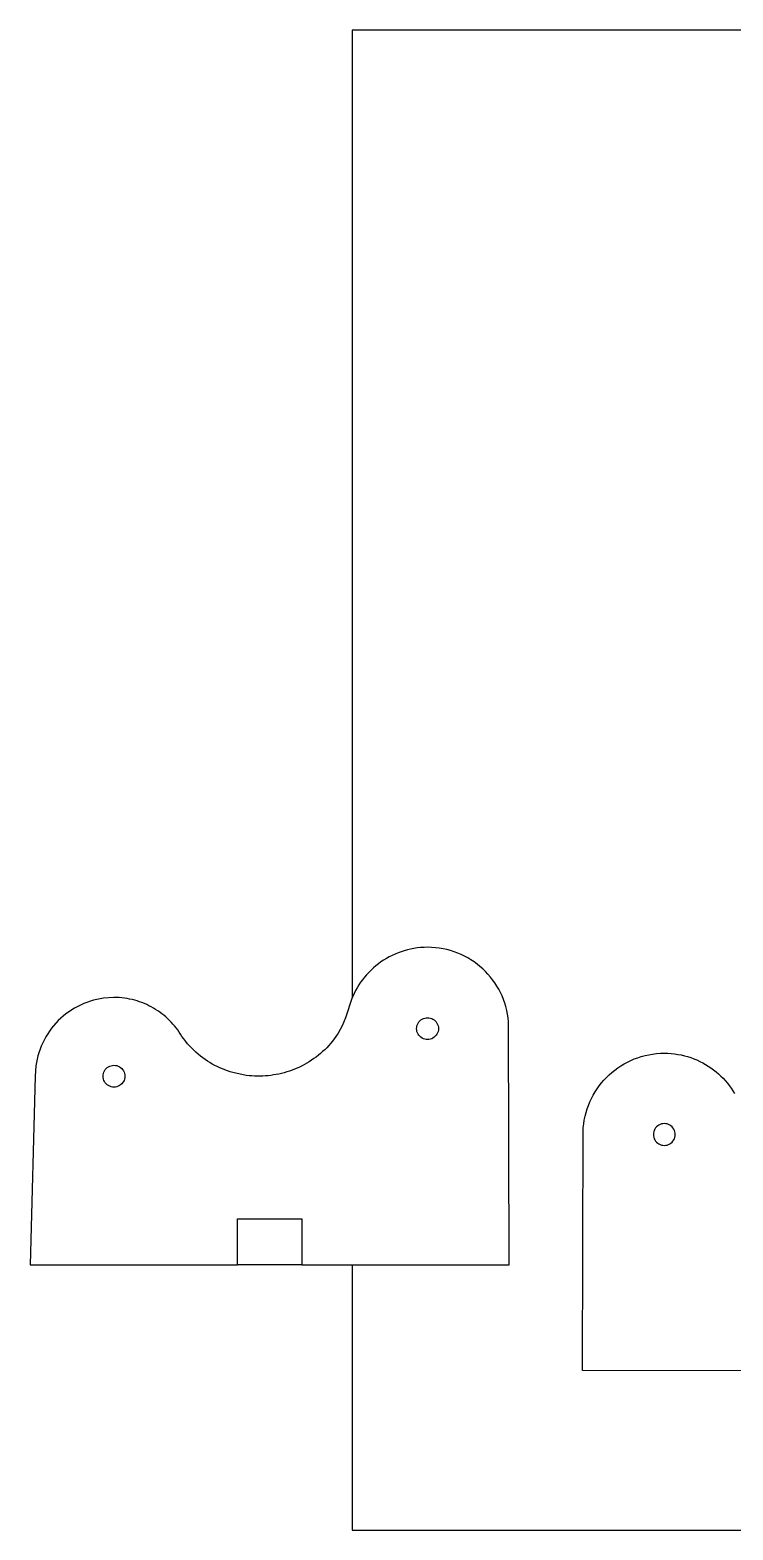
# Model space of a CAD drawing. Extents: x -8 to 8, y -4.7 to 4.7.
# Drawn here: x -7.98 to -3.76, y -4.67 to 4.33 of the extents above; entities that cross this region are included whole.
import ezdxf

# ---------------------------------------------------------------- set-up
doc = ezdxf.new("R2010")
doc.units = 0
doc.header["$MEASUREMENT"] = 0
doc.layers.get('0').update_dxf_attribs({"linetype": 'CONTINUOUS'})

msp = doc.modelspace()

# ---------------------------------------------------------------- linework, layer by layer
for p, q in [((2.9553, 4.3315), (-6.0447, 4.3315)), ((-6.0447, 4.3315), (-6.0447, -1.474)), ((-5.8571, -1.2496), (-5.8732, -1.2603)), ((-5.8406, -1.2395), (-5.8571, -1.2496)), ((-5.8237, -1.23), (-5.8406, -1.2395)), ((-5.8064, -1.2211), (-5.8237, -1.23)), ((-5.7887, -1.213), (-5.8064, -1.2211)), ((-5.7706, -1.2055), (-5.7887, -1.213)), ((-5.7521, -1.1988), (-5.7706, -1.2055)), ((-5.7333, -1.1927), (-5.7521, -1.1988)), ((-5.7142, -1.1875), (-5.7333, -1.1927)), ((-5.6948, -1.1829), (-5.7142, -1.1875)), ((-5.6751, -1.1792), (-5.6948, -1.1829)), ((-5.6551, -1.1763), (-5.6751, -1.1792)), ((-5.6349, -1.1742), (-5.6551, -1.1763)), ((-5.6144, -1.1729), (-5.6349, -1.1742)), ((-5.5937, -1.1724), (-5.6144, -1.1729)), ((-5.5699, -1.173), (-5.5937, -1.1724)), ((-5.5464, -1.1747), (-5.5699, -1.173)), ((-5.5232, -1.1775), (-5.5464, -1.1747)), ((-5.5003, -1.1813), (-5.5232, -1.1775)), ((-5.4778, -1.1863), (-5.5003, -1.1813)), ((-5.4557, -1.1922), (-5.4778, -1.1863)), ((-5.434, -1.1991), (-5.4557, -1.1922)), ((-5.4128, -1.207), (-5.434, -1.1991)), ((-5.3921, -1.2159), (-5.4128, -1.207)), ((-5.3718, -1.2256), (-5.3921, -1.2159)), ((-5.3521, -1.2363), (-5.3718, -1.2256)), ((-5.333, -1.2478), (-5.3521, -1.2363)), ((-5.3144, -1.2602), (-5.333, -1.2478)), ((-5.9592, -1.337), (-5.9716, -1.3516)), ((-5.9461, -1.3229), (-5.9592, -1.337)), ((-5.9326, -1.3092), (-5.9461, -1.3229)), ((-5.9185, -1.2962), (-5.9326, -1.3092)), ((-5.9039, -1.2837), (-5.9185, -1.2962)), ((-5.8887, -1.2717), (-5.9039, -1.2837)), ((-5.8732, -1.2603), (-5.8887, -1.2717)), ((-5.2965, -1.2733), (-5.3144, -1.2602)), ((-5.2791, -1.2873), (-5.2965, -1.2733)), ((-5.2625, -1.302), (-5.2791, -1.2873)), ((-5.2465, -1.3175), (-5.2625, -1.302)), ((-5.2313, -1.3336), (-5.2465, -1.3175)), ((-5.2168, -1.3505), (-5.2313, -1.3336)), ((-6.0249, -1.4317), (-6.0336, -1.449)), ((-6.0155, -1.4148), (-6.0249, -1.4317)), ((-6.0055, -1.3984), (-6.0155, -1.4148)), ((-5.9948, -1.3823), (-6.0055, -1.3984)), ((-5.9835, -1.3667), (-5.9948, -1.3823)), ((-5.9716, -1.3516), (-5.9835, -1.3667)), ((-5.203, -1.368), (-5.2168, -1.3505)), ((-5.1901, -1.3861), (-5.203, -1.368)), ((-5.178, -1.4048), (-5.1901, -1.3861)), ((-5.1667, -1.4241), (-5.178, -1.4048)), ((-5.1563, -1.444), (-5.1667, -1.4241)), ((-7.6555, -1.5093), (-7.7109, -1.5366)), ((-7.597, -1.4894), (-7.6555, -1.5093)), ((-7.5364, -1.4773), (-7.597, -1.4894)), ((-7.4747, -1.4732), (-7.5364, -1.4773)), ((-7.4587, -1.4735), (-7.4747, -1.4732)), ((-7.4428, -1.4743), (-7.4587, -1.4735)), ((-7.427, -1.4756), (-7.4428, -1.4743)), ((-7.4114, -1.4775), (-7.427, -1.4756)), ((-7.3959, -1.4798), (-7.4114, -1.4775)), ((-7.3805, -1.4827), (-7.3959, -1.4798)), ((-7.3653, -1.486), (-7.3805, -1.4827)), ((-7.3503, -1.4898), (-7.3653, -1.486)), ((-7.3355, -1.4941), (-7.3503, -1.4898)), ((-7.3209, -1.4989), (-7.3355, -1.4941)), ((-7.3064, -1.5041), (-7.3209, -1.4989)), ((-7.2922, -1.5098), (-7.3064, -1.5041)), ((-7.2782, -1.5159), (-7.2922, -1.5098)), ((-7.2644, -1.5225), (-7.2782, -1.5159)), ((-7.2509, -1.5295), (-7.2644, -1.5225)), ((-7.2376, -1.5369), (-7.2509, -1.5295)), ((-6.0615, -1.5217), (-6.0687, -1.5472)), ((-6.0556, -1.503), (-6.0615, -1.5217)), ((-6.049, -1.4847), (-6.0556, -1.503)), ((-6.0447, -1.474), (-6.049, -1.4847)), ((-6.0417, -1.4666), (-6.0447, -1.474)), ((-6.0336, -1.449), (-6.0417, -1.4666)), ((-5.1468, -1.4644), (-5.1563, -1.444)), ((-5.1382, -1.4852), (-5.1468, -1.4644)), ((-5.1305, -1.5066), (-5.1382, -1.4852)), ((-5.1239, -1.5284), (-5.1305, -1.5066)), ((-5.1182, -1.5506), (-5.1239, -1.5284)), ((-7.8087, -1.6117), (-7.8495, -1.6582)), ((-7.7623, -1.571), (-7.8087, -1.6117)), ((-7.7109, -1.5366), (-7.7623, -1.571)), ((-7.2246, -1.5448), (-7.2376, -1.5369)), ((-7.2119, -1.553), (-7.2246, -1.5448)), ((-7.1994, -1.5617), (-7.2119, -1.553)), ((-7.1872, -1.5707), (-7.1994, -1.5617)), ((-7.1753, -1.5801), (-7.1872, -1.5707)), ((-7.1637, -1.5899), (-7.1753, -1.5801)), ((-7.1525, -1.6001), (-7.1637, -1.5899)), ((-7.1415, -1.6106), (-7.1525, -1.6001)), ((-7.1309, -1.6215), (-7.1415, -1.6106)), ((-6.0957, -1.6199), (-6.1064, -1.6429)), ((-6.0859, -1.5963), (-6.0957, -1.6199)), ((-6.0769, -1.572), (-6.0859, -1.5963)), ((-6.0687, -1.5472), (-6.0769, -1.572)), ((-5.6455, -1.6203), (-5.6399, -1.6138)), ((-5.6399, -1.6138), (-5.6334, -1.6082)), ((-5.6334, -1.6082), (-5.6263, -1.6034)), ((-5.6263, -1.6034), (-5.6186, -1.5996)), ((-5.6186, -1.5996), (-5.6105, -1.5969)), ((-5.6105, -1.5969), (-5.6021, -1.5952)), ((-5.6021, -1.5952), (-5.5936, -1.5946)), ((-5.5936, -1.5946), (-5.585, -1.5952)), ((-5.585, -1.5952), (-5.5766, -1.5969)), ((-5.5766, -1.5969), (-5.5685, -1.5996)), ((-5.5685, -1.5996), (-5.5609, -1.6034)), ((-5.5609, -1.6034), (-5.5537, -1.6081)), ((-5.5537, -1.6081), (-5.5473, -1.6138)), ((-5.5473, -1.6138), (-5.5416, -1.6202)), ((-5.1136, -1.5732), (-5.1182, -1.5506)), ((-5.11, -1.5962), (-5.1136, -1.5732)), ((-5.1076, -1.6195), (-5.11, -1.5962)), ((-5.1033, -3.0769), (-5.1076, -1.6195)), ((-7.8838, -1.7096), (-7.9111, -1.7651)), ((-7.8495, -1.6582), (-7.8838, -1.7096)), ((-7.1207, -1.6327), (-7.1309, -1.6215)), ((-7.1108, -1.6442), (-7.1207, -1.6327)), ((-7.1012, -1.6561), (-7.1108, -1.6442)), ((-7.0921, -1.6683), (-7.1012, -1.6561)), ((-7.0833, -1.6808), (-7.0921, -1.6683)), ((-7.0749, -1.6936), (-7.0833, -1.6808)), ((-7.0669, -1.7068), (-7.0749, -1.6936)), ((-7.0558, -1.7219), (-7.0669, -1.7068)), ((-6.1431, -1.708), (-6.1535, -1.7221)), ((-6.1301, -1.6869), (-6.1431, -1.708)), ((-6.1179, -1.6652), (-6.1301, -1.6869)), ((-6.1064, -1.6429), (-6.1179, -1.6652)), ((-5.659, -1.6601), (-5.6585, -1.6516)), ((-5.6585, -1.6687), (-5.659, -1.6601)), ((-5.6585, -1.6516), (-5.6568, -1.6432)), ((-5.6568, -1.6771), (-5.6585, -1.6687)), ((-5.6568, -1.6432), (-5.6541, -1.6351)), ((-5.654, -1.6852), (-5.6568, -1.6771)), ((-5.6541, -1.6351), (-5.6503, -1.6274)), ((-5.6502, -1.6928), (-5.654, -1.6852)), ((-5.6503, -1.6274), (-5.6455, -1.6203)), ((-5.6455, -1.7), (-5.6502, -1.6928)), ((-5.6398, -1.7064), (-5.6455, -1.7)), ((-5.6334, -1.712), (-5.6398, -1.7064)), ((-5.5473, -1.7064), (-5.5537, -1.712)), ((-5.5416, -1.6999), (-5.5473, -1.7064)), ((-5.5416, -1.6202), (-5.5369, -1.6273)), ((-5.5369, -1.6928), (-5.5416, -1.6999)), ((-5.5369, -1.6273), (-5.5331, -1.635)), ((-5.5331, -1.6851), (-5.5369, -1.6928)), ((-5.5331, -1.635), (-5.5303, -1.6431)), ((-5.5303, -1.677), (-5.5331, -1.6851)), ((-5.5303, -1.6431), (-5.5287, -1.6515)), ((-5.5287, -1.6686), (-5.5303, -1.677)), ((-5.5287, -1.6515), (-5.5281, -1.6601)), ((-5.5281, -1.6601), (-5.5287, -1.6686)), ((-7.9111, -1.7651), (-7.9309, -1.8236)), ((-7.0444, -1.7365), (-7.0558, -1.7219)), ((-7.0326, -1.7506), (-7.0444, -1.7365)), ((-7.0206, -1.7642), (-7.0326, -1.7506)), ((-7.0082, -1.7773), (-7.0206, -1.7642)), ((-6.9955, -1.7898), (-7.0082, -1.7773)), ((-6.9825, -1.8019), (-6.9955, -1.7898)), ((-6.2227, -1.7982), (-6.2354, -1.8094)), ((-6.2104, -1.7866), (-6.2227, -1.7982)), ((-6.1983, -1.7746), (-6.2104, -1.7866)), ((-6.1866, -1.7621), (-6.1983, -1.7746)), ((-6.1752, -1.7492), (-6.1866, -1.7621)), ((-6.1641, -1.7359), (-6.1752, -1.7492)), ((-6.1535, -1.7221), (-6.1641, -1.7359)), ((-5.6263, -1.7168), (-5.6334, -1.712)), ((-5.6186, -1.7206), (-5.6263, -1.7168)), ((-5.6105, -1.7233), (-5.6186, -1.7206)), ((-5.6021, -1.725), (-5.6105, -1.7233)), ((-5.5935, -1.7256), (-5.6021, -1.725)), ((-5.585, -1.725), (-5.5935, -1.7256)), ((-5.5766, -1.7233), (-5.585, -1.725)), ((-5.5685, -1.7206), (-5.5766, -1.7233)), ((-5.5608, -1.7168), (-5.5685, -1.7206)), ((-5.5537, -1.712), (-5.5608, -1.7168)), ((-7.943, -1.8842), (-7.947, -1.9459)), ((-7.9309, -1.8236), (-7.943, -1.8842)), ((-7.5144, -1.8938), (-7.5073, -1.889)), ((-7.5073, -1.889), (-7.4996, -1.8852)), ((-7.4996, -1.8852), (-7.4915, -1.8825)), ((-7.4915, -1.8825), (-7.4831, -1.8808)), ((-7.4831, -1.8808), (-7.4746, -1.8802)), ((-7.4746, -1.8802), (-7.466, -1.8808)), ((-7.466, -1.8808), (-7.4576, -1.8824)), ((-7.4576, -1.8824), (-7.4495, -1.8852)), ((-7.4495, -1.8852), (-7.4418, -1.889)), ((-7.4418, -1.889), (-7.4347, -1.8937)), ((-6.9693, -1.8135), (-6.9825, -1.8019)), ((-6.9557, -1.8246), (-6.9693, -1.8135)), ((-6.942, -1.8352), (-6.9557, -1.8246)), ((-6.928, -1.8453), (-6.942, -1.8352)), ((-6.9138, -1.8549), (-6.928, -1.8453)), ((-6.8993, -1.864), (-6.9138, -1.8549)), ((-6.8847, -1.8726), (-6.8993, -1.864)), ((-6.8698, -1.8807), (-6.8847, -1.8726)), ((-6.8548, -1.8884), (-6.8698, -1.8807)), ((-6.8396, -1.8955), (-6.8548, -1.8884)), ((-6.346, -1.8833), (-6.3608, -1.8905)), ((-6.3313, -1.8756), (-6.346, -1.8833)), ((-6.3169, -1.8674), (-6.3313, -1.8756)), ((-6.3027, -1.8588), (-6.3169, -1.8674)), ((-6.2887, -1.8498), (-6.3027, -1.8588)), ((-6.275, -1.8404), (-6.2887, -1.8498)), ((-6.2615, -1.8305), (-6.275, -1.8404)), ((-6.2483, -1.8202), (-6.2615, -1.8305)), ((-6.2354, -1.8094), (-6.2483, -1.8202)), ((-4.4524, -1.8956), (-4.4338, -1.8832)), ((-4.4338, -1.8832), (-4.4147, -1.8717)), ((-4.4147, -1.8717), (-4.395, -1.8611)), ((-4.395, -1.8611), (-4.3748, -1.8513)), ((-4.3748, -1.8513), (-4.354, -1.8424)), ((-4.354, -1.8424), (-4.3328, -1.8345)), ((-4.3328, -1.8345), (-4.3111, -1.8276)), ((-4.3111, -1.8276), (-4.289, -1.8217)), ((-4.289, -1.8217), (-4.2665, -1.8168)), ((-4.2665, -1.8168), (-4.2437, -1.8129)), ((-4.2437, -1.8129), (-4.2204, -1.8101)), ((-4.2204, -1.8101), (-4.1969, -1.8084)), ((-4.1969, -1.8084), (-4.1731, -1.8078)), ((-4.1731, -1.8078), (-4.1524, -1.8083)), ((-4.1524, -1.8083), (-4.1319, -1.8096)), ((-4.1319, -1.8096), (-4.1117, -1.8117)), ((-4.1117, -1.8117), (-4.0917, -1.8146)), ((-4.0917, -1.8146), (-4.072, -1.8184)), ((-4.072, -1.8184), (-4.0526, -1.8229)), ((-4.0526, -1.8229), (-4.0335, -1.8282)), ((-4.0335, -1.8282), (-4.0147, -1.8342)), ((-4.0147, -1.8342), (-3.9962, -1.8409)), ((-3.9962, -1.8409), (-3.9781, -1.8484)), ((-3.9781, -1.8484), (-3.9604, -1.8566)), ((-3.9604, -1.8566), (-3.9431, -1.8654)), ((-3.9431, -1.8654), (-3.9262, -1.8749)), ((-3.9262, -1.8749), (-3.9097, -1.885)), ((-3.9097, -1.885), (-3.8937, -1.8958)), ((-7.947, -1.9459), (-7.9782, -3.0779)), ((-7.54, -1.9457), (-7.5395, -1.9372)), ((-7.5395, -1.9543), (-7.54, -1.9457)), ((-7.5395, -1.9372), (-7.5378, -1.9288)), ((-7.5378, -1.9627), (-7.5395, -1.9543)), ((-7.5378, -1.9288), (-7.535, -1.9207)), ((-7.535, -1.9708), (-7.5378, -1.9627)), ((-7.535, -1.9207), (-7.5313, -1.913)), ((-7.5312, -1.9784), (-7.535, -1.9708)), ((-7.5313, -1.913), (-7.5265, -1.9059)), ((-7.5265, -1.9856), (-7.5312, -1.9784)), ((-7.5265, -1.9059), (-7.5209, -1.8994)), ((-7.5209, -1.8994), (-7.5144, -1.8938)), ((-7.4347, -1.8937), (-7.4283, -1.8994)), ((-7.4283, -1.8994), (-7.4226, -1.9058)), ((-7.4226, -1.9058), (-7.4179, -1.9129)), ((-7.4179, -1.9784), (-7.4226, -1.9855)), ((-7.4179, -1.9129), (-7.4141, -1.9206)), ((-7.4141, -1.9707), (-7.4179, -1.9784)), ((-7.4141, -1.9206), (-7.4113, -1.9287)), ((-7.4113, -1.9626), (-7.4141, -1.9707)), ((-7.4113, -1.9287), (-7.4097, -1.9371)), ((-7.4097, -1.9542), (-7.4113, -1.9626)), ((-7.4097, -1.9371), (-7.4091, -1.9457)), ((-7.4091, -1.9457), (-7.4097, -1.9542)), ((-6.8242, -1.9022), (-6.8396, -1.8955)), ((-6.8087, -1.9084), (-6.8242, -1.9022)), ((-6.7931, -1.9141), (-6.8087, -1.9084)), ((-6.7773, -1.9193), (-6.7931, -1.9141)), ((-6.7614, -1.924), (-6.7773, -1.9193)), ((-6.6807, -1.9406), (-6.7614, -1.924)), ((-6.6644, -1.9425), (-6.6807, -1.9406)), ((-6.648, -1.9439), (-6.6644, -1.9425)), ((-6.6316, -1.9448), (-6.648, -1.9439)), ((-6.6152, -1.9453), (-6.6316, -1.9448)), ((-6.5988, -1.9453), (-6.6152, -1.9453)), ((-6.5824, -1.9449), (-6.5988, -1.9453)), ((-6.5661, -1.9439), (-6.5824, -1.9449)), ((-6.5498, -1.9426), (-6.5661, -1.9439)), ((-6.5335, -1.9407), (-6.5498, -1.9426)), ((-6.5173, -1.9384), (-6.5335, -1.9407)), ((-6.5011, -1.9357), (-6.5173, -1.9384)), ((-6.485, -1.9325), (-6.5011, -1.9357)), ((-6.4691, -1.9288), (-6.485, -1.9325)), ((-6.4532, -1.9247), (-6.4691, -1.9288)), ((-6.4374, -1.9201), (-6.4532, -1.9247)), ((-6.4218, -1.9151), (-6.4374, -1.9201)), ((-6.4063, -1.9096), (-6.4218, -1.9151)), ((-6.391, -1.9037), (-6.4063, -1.9096)), ((-6.3758, -1.8973), (-6.391, -1.9037)), ((-6.3608, -1.8905), (-6.3758, -1.8973)), ((-4.55, -1.9859), (-4.5355, -1.9691)), ((-4.5355, -1.9691), (-4.5203, -1.9529)), ((-4.5203, -1.9529), (-4.5043, -1.9374)), ((-4.5043, -1.9374), (-4.4877, -1.9227)), ((-4.4877, -1.9227), (-4.4703, -1.9088)), ((-4.4703, -1.9088), (-4.4524, -1.8956)), ((-3.8937, -1.8958), (-3.8781, -1.9071)), ((-3.8781, -1.9071), (-3.863, -1.9191)), ((-3.863, -1.9191), (-3.8483, -1.9316)), ((-3.8483, -1.9316), (-3.8342, -1.9447)), ((-3.8342, -1.9447), (-3.8207, -1.9583)), ((-3.8207, -1.9583), (-3.8076, -1.9724)), ((-3.8076, -1.9724), (-3.7952, -1.987)), ((-7.5208, -1.992), (-7.5265, -1.9856)), ((-7.5144, -1.9976), (-7.5208, -1.992)), ((-7.5073, -2.0024), (-7.5144, -1.9976)), ((-7.4996, -2.0062), (-7.5073, -2.0024)), ((-7.4915, -2.0089), (-7.4996, -2.0062)), ((-7.4831, -2.0106), (-7.4915, -2.0089)), ((-7.4745, -2.0112), (-7.4831, -2.0106)), ((-7.466, -2.0106), (-7.4745, -2.0112)), ((-7.4576, -2.0089), (-7.466, -2.0106)), ((-7.4495, -2.0062), (-7.4576, -2.0089)), ((-7.4418, -2.0024), (-7.4495, -2.0062)), ((-7.4347, -1.9976), (-7.4418, -2.0024)), ((-7.4283, -1.992), (-7.4347, -1.9976)), ((-7.4226, -1.9855), (-7.4283, -1.992)), ((-4.6105, -2.0794), (-4.6001, -2.0596)), ((-4.6001, -2.0596), (-4.5889, -2.0402)), ((-4.5889, -2.0402), (-4.5767, -2.0215)), ((-4.5767, -2.0215), (-4.5638, -2.0034)), ((-4.5638, -2.0034), (-4.55, -1.9859)), ((-3.7952, -1.987), (-3.7833, -2.0022)), ((-3.7833, -2.0022), (-3.772, -2.0177)), ((-3.772, -2.0177), (-3.7613, -2.0338)), ((-3.7613, -2.0338), (-3.7513, -2.0503)), ((-4.6429, -2.1638), (-4.6363, -2.142)), ((-4.6363, -2.142), (-4.6286, -2.1207)), ((-4.6286, -2.1207), (-4.62, -2.0998)), ((-4.62, -2.0998), (-4.6105, -2.0794)), ((-4.6592, -2.2549), (-4.6568, -2.2316)), ((-4.6568, -2.2316), (-4.6532, -2.2086)), ((-4.6532, -2.2086), (-4.6486, -2.186)), ((-4.6486, -2.186), (-4.6429, -2.1638)), ((-4.2195, -2.2492), (-4.2252, -2.2556)), ((-4.2131, -2.2436), (-4.2195, -2.2492)), ((-4.206, -2.2388), (-4.2131, -2.2436)), ((-4.1983, -2.235), (-4.206, -2.2388)), ((-4.1902, -2.2323), (-4.1983, -2.235)), ((-4.1818, -2.2306), (-4.1902, -2.2323)), ((-4.1732, -2.2301), (-4.1818, -2.2306)), ((-4.1647, -2.2306), (-4.1732, -2.2301)), ((-4.1563, -2.2323), (-4.1647, -2.2306)), ((-4.1482, -2.235), (-4.1563, -2.2323)), ((-4.1405, -2.2388), (-4.1482, -2.235)), ((-4.1334, -2.2436), (-4.1405, -2.2388)), ((-4.1269, -2.2492), (-4.1334, -2.2436)), ((-4.1213, -2.2557), (-4.1269, -2.2492)), ((-4.6635, -3.7123), (-4.6592, -2.2549)), ((-4.2382, -2.2869), (-4.2387, -2.2955)), ((-4.2387, -2.2955), (-4.2382, -2.304)), ((-4.2365, -2.2785), (-4.2382, -2.2869)), ((-4.2382, -2.304), (-4.2365, -2.3124)), ((-4.2337, -2.2704), (-4.2365, -2.2785)), ((-4.2365, -2.3124), (-4.2337, -2.3205)), ((-4.2299, -2.2628), (-4.2337, -2.2704)), ((-4.2337, -2.3205), (-4.23, -2.3282)), ((-4.23, -2.3282), (-4.2252, -2.3353)), ((-4.2252, -2.2556), (-4.2299, -2.2628)), ((-4.2252, -2.3353), (-4.2196, -2.3418)), ((-4.127, -2.3418), (-4.1213, -2.3354)), ((-4.1165, -2.2628), (-4.1213, -2.2557)), ((-4.1213, -2.3354), (-4.1166, -2.3283)), ((-4.1166, -2.3283), (-4.1128, -2.3206)), ((-4.1128, -2.2705), (-4.1165, -2.2628)), ((-4.11, -2.2786), (-4.1128, -2.2705)), ((-4.1128, -2.3206), (-4.11, -2.3125)), ((-4.1083, -2.287), (-4.11, -2.2786)), ((-4.11, -2.3125), (-4.1083, -2.3041)), ((-4.1078, -2.2955), (-4.1083, -2.287)), ((-4.1083, -2.3041), (-4.1078, -2.2955)), ((-4.2196, -2.3418), (-4.2131, -2.3474)), ((-4.2131, -2.3474), (-4.206, -2.3522)), ((-4.206, -2.3522), (-4.1983, -2.356)), ((-4.1983, -2.356), (-4.1902, -2.3587)), ((-4.1902, -2.3587), (-4.1818, -2.3604)), ((-4.1818, -2.3604), (-4.1733, -2.361)), ((-4.1733, -2.361), (-4.1647, -2.3604)), ((-4.1647, -2.3604), (-4.1563, -2.3588)), ((-4.1563, -2.3588), (-4.1482, -2.356)), ((-4.1482, -2.356), (-4.1405, -2.3522)), ((-4.1405, -2.3522), (-4.1334, -2.3475)), ((-4.1334, -2.3475), (-4.127, -2.3418)), ((-6.7335, -2.8015), (-6.3483, -2.8013)), ((-6.7334, -3.0775), (-6.7335, -2.8015)), ((-6.3483, -2.8013), (-6.3482, -3.0773)), ((-7.9782, -3.0779), (-6.7334, -3.0775)), ((-6.3482, -3.0773), (-6.7334, -3.0775)), ((-6.3482, -3.0773), (-6.0447, -3.0772)), ((-6.0447, -3.0772), (-5.1033, -3.0769)), ((-6.0447, -3.0772), (-6.0447, -4.6685)), ((-3.4186, -3.7128), (-4.6635, -3.7123)), ((-6.0447, -4.6685), (2.9553, -4.6685))]:
    msp.add_line(p, q)

doc.saveas('drawing.dxf')
